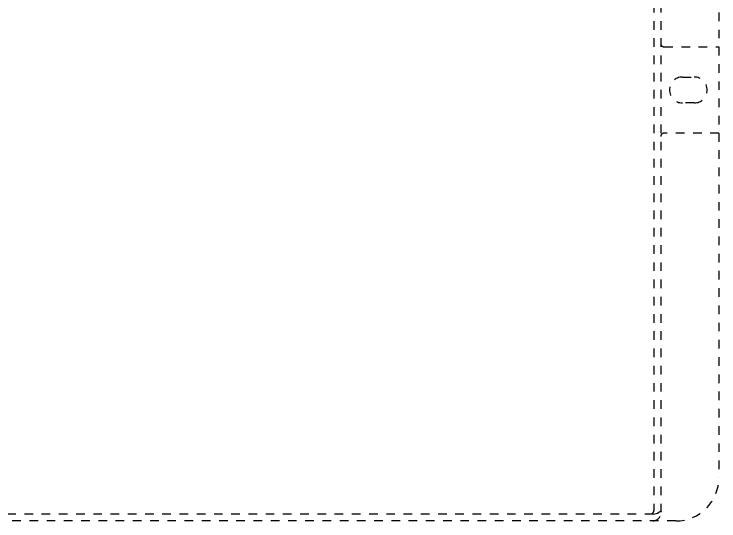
# Model space of a CAD drawing. Header units: inches. Extents: x 0 to 99.9, y 0 to 66.6.
# Drawn here: x 41.94 to 50.12, y 22.49 to 28.37 of the extents above; entities that cross this region are included whole.
import ezdxf

# ---------------------------------------------------------------- set-up
doc = ezdxf.new("R2010")
doc.units = ezdxf.units.IN
doc.header["$MEASUREMENT"] = 0
doc.linetypes.add('HIDDEN', pattern=[0.2, 0.1, -0.1])
doc.layers.add('DOOR_ASSEMBLY', color=7, linetype='Continuous')

msp = doc.modelspace()

# ---------------------------------------------------------------- linework, layer by layer
at = {"layer": 'DOOR_ASSEMBLY', "linetype": 'HIDDEN'}
for p, q in [((49.3621, 32.4929), (49.3621, 22.6129)), ((49.4421, 32.4929), (49.4421, 22.5829)), ((50.1171, 31.9929), (50.1171, 22.9929)), ((49.4821, 27.9929), (50.1171, 27.9929)), ((49.6936, 27.6429), (49.8306, 27.6429)), ((49.8306, 27.3429), (49.6936, 27.3429)), ((50.1171, 26.9929), (49.4821, 26.9929)), ((49.3583, 22.5729), (37.9159, 22.5729)), ((49.6171, 22.4929), (37.6571, 22.4929))]:
    msp.add_line(p, q, dxfattribs=at)
msp.add_lwpolyline([(49.3583, 22.5729), (49.3733, 22.5744), (49.3886, 22.5782), (49.4042, 22.5845), (49.4201, 22.5926), (49.436, 22.602), (49.4521, 22.6129)], dxfattribs=at)
for centre, radius, start, end in [((49.4821, 28.0329), 0.04, 180, 270), ((49.6936, 27.4929), 0.15, 90, 270), ((49.8306, 27.4929), 0.15, 270, 90), ((49.4821, 26.9529), 0.04, 90, 180), ((49.6171, 22.9929), 0.5, 270, 0), ((49.3221, 22.6129), 0.04, 270, 0), ((49.3521, 22.5829), 0.09, 270, 0)]:
    msp.add_arc(centre, radius, start, end, dxfattribs=at)

doc.saveas('drawing.dxf')
